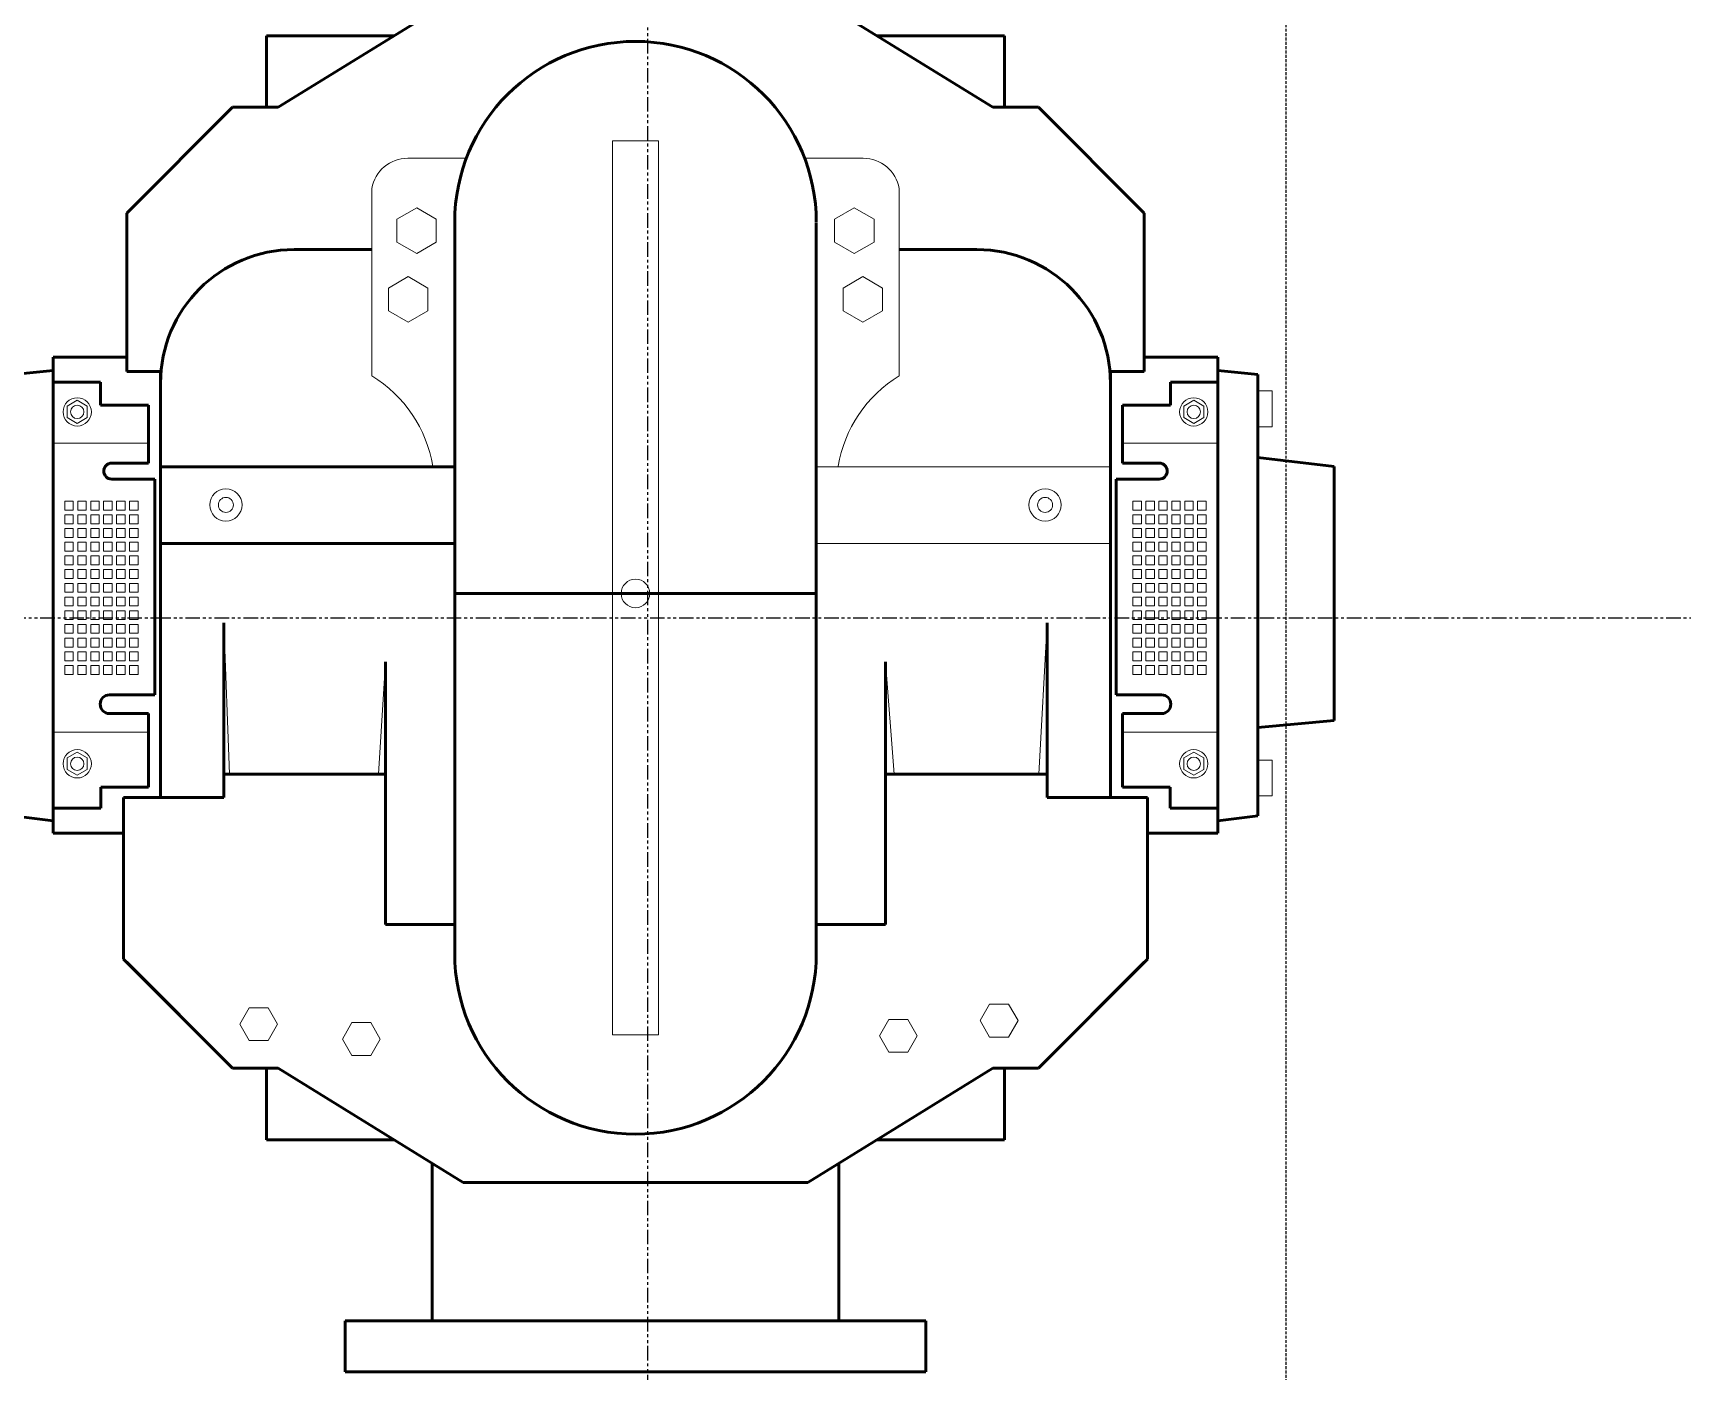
# Model space of a CAD drawing. Header units: inches. Extents: x 86328 to 235202, y 68629 to 184293.
# Drawn here: x 152222 to 153643, y 130742 to 131894 of the extents above; entities that cross this region are included whole.
import ezdxf

# ---------------------------------------------------------------- set-up
doc = ezdxf.new("R2010")
doc.units = ezdxf.units.IN
doc.header["$MEASUREMENT"] = 0
doc.linetypes.add('HIDDEN', pattern=[0.375, 0.25, -0.125])
doc.linetypes.add('PHANTOM2', pattern=[1.25, 0.625, -0.125, 0.125, -0.125, 0.125, -0.125])
doc.layers.add('DIM', color=251, linetype='Continuous', lineweight=0)

msp = doc.modelspace()

# ---------------------------------------------------------------- linework, layer by layer
at = {"color": 8, "linetype": 'PHANTOM2', "ltscale": 20}
for p, q in [((152751.3, 145814.1), (152751.3, 122881.3)), ((175241.1, 131390.5), (142490.5, 131390.5))]:
    msp.add_line(p, q, dxfattribs=at)
at = {"layer": 'DIM', "color": 8, "linetype": 'HIDDEN', "lineweight": 25, "ltscale": 10}
msp.add_line((153301.3, 130717.9), (153301.3, 132065.4), dxfattribs=at)
at = {"layer": 'DIM', "color": 8, "lineweight": 50}
for p, q in [((152433.5, 131830.3), (152592.6, 131928.5)), ((153048.7, 131830.3), (152889.6, 131928.5)), ((152423.4, 131830.3), (152423.4, 131891.8)), ((152423.4, 131891.8), (152533.1, 131891.8)), ((153058.8, 131891.8), (152949.1, 131891.8)), ((153058.8, 131830.3), (153058.8, 131891.8)), ((152303, 131739.1), (152394.1, 131830.3)), ((152394.1, 131830.3), (152423.4, 131830.3)), ((152394.1, 131830.3), (152433.5, 131830.3)), ((153088, 131830.3), (153048.7, 131830.3)), ((153088, 131830.3), (153058.8, 131830.3)), ((153179.2, 131739.1), (153088, 131830.3)), ((152303, 131739.1), (152303, 131603)), ((153179.2, 131739.1), (153179.2, 131603)), ((152585.4, 131411.8), (152585.4, 131731.3)), ((152896.8, 131730.7), (152896.8, 131411.8)), ((152447.1, 131707.8), (152514.1, 131707.8)), ((153035.1, 131707.8), (152968.1, 131707.8)), ((152239.6, 131592.2), (152239.6, 131615.3)), ((152239.6, 131615.3), (152303, 131615.3)), ((153242.6, 131615.3), (153179.2, 131615.3)), ((153242.6, 131592.2), (153242.6, 131615.3)), ((152205.1, 131600.3), (152239.6, 131603.8)), ((152280.3, 131593.6), (152239.6, 131593.6)), ((152239.6, 131593.6), (152239.6, 131592.2)), ((152239.6, 131592.2), (152239.6, 131226.9)), ((152280.3, 131574), (152280.3, 131593.6)), ((152303, 131603), (152332.1, 131603)), ((152332.1, 131603), (152332.1, 131236.1)), ((153179.2, 131603), (153150.1, 131603)), ((153150.1, 131603), (153150.1, 131236.1)), ((153201.9, 131574), (153201.9, 131593.6)), ((153201.9, 131593.6), (153242.6, 131593.6)), ((153277.1, 131600.3), (153242.6, 131603.8)), ((153242.6, 131593.6), (153242.6, 131592.2)), ((153242.6, 131592.2), (153242.6, 131226.9)), ((153277.1, 131528.7), (153277.1, 131600.3)), ((152321.7, 131574), (152280.3, 131574)), ((152321.7, 131524), (152321.7, 131574)), ((153160.4, 131524), (153160.4, 131574)), ((153160.4, 131574), (153201.9, 131574)), ((152290.1, 131524), (152321.7, 131524)), ((152585.4, 131520.9), (152332.1, 131520.9)), ((152332.1, 131520.9), (152332.1, 131454.8)), ((152585.4, 131454.8), (152585.4, 131520.9)), ((153192.1, 131524), (153160.4, 131524)), ((153342.7, 131521.2), (153277.1, 131528.7)), ((153277.1, 131528.7), (153277.1, 131294)), ((153342.7, 131302.4), (153342.7, 131521.2)), ((152327.3, 131510.2), (152290.1, 131510.2)), ((152327.3, 131324.6), (152327.3, 131510.2)), ((153154.9, 131324.6), (153154.9, 131510.2)), ((153154.9, 131510.2), (153192.1, 131510.2)), ((152332.1, 131454.8), (152585.4, 131454.8)), ((152896.8, 131411.8), (152585.4, 131411.8)), ((152896.8, 131411.8), (152585.4, 131411.8)), ((152585.4, 131411.8), (152585.4, 131102.1)), ((152896.8, 131102.6), (152896.8, 131411.8)), ((152386.5, 131236.1), (152386.5, 131386.4)), ((153095.6, 131236.1), (153095.6, 131386.4)), ((152525.9, 131352.9), (152525.9, 131127)), ((152956.3, 131352.9), (152956.3, 131127)), ((152288.2, 131324.6), (152327.3, 131324.6)), ((153194, 131324.6), (153154.9, 131324.6)), ((152321.7, 131308.5), (152288.2, 131308.5)), ((152321.7, 131245.2), (152321.7, 131308.5)), ((153160.4, 131245.2), (153160.4, 131308.5)), ((153160.4, 131308.5), (153194, 131308.5)), ((153277.1, 131296.5), (153342.7, 131302.4)), ((153277.1, 131220.5), (153277.1, 131296.5)), ((152386.5, 131256.2), (152525.9, 131256.2)), ((153095.6, 131256.2), (152956.3, 131256.2)), ((152280.6, 131226.9), (152280.6, 131245.2)), ((152280.6, 131245.2), (152321.7, 131245.2)), ((152332.1, 131236.1), (152300.1, 131236.1)), ((152300.1, 131236.1), (152300.1, 131097.1)), ((152332.1, 131236.1), (152386.5, 131236.1)), ((153150.1, 131236.1), (153095.6, 131236.1)), ((153150.1, 131236.1), (153182, 131236.1)), ((153201.5, 131245.2), (153160.4, 131245.2)), ((153182, 131236.1), (153182, 131097.1)), ((153201.5, 131226.9), (153201.5, 131245.2)), ((152239.6, 131226.9), (152280.6, 131226.9)), ((152239.6, 131226.9), (152239.6, 131205.4)), ((153242.6, 131226.9), (153201.5, 131226.9)), ((153242.6, 131226.9), (153242.6, 131205.4)), ((152239.6, 131216.1), (152205.1, 131220.5)), ((153242.6, 131216.1), (153277.1, 131220.5)), ((152239.6, 131205.4), (152300.1, 131205.4)), ((153242.6, 131205.4), (153182, 131205.4)), ((152525.9, 131127), (152585.4, 131127)), ((152956.3, 131127), (152896.8, 131127)), ((152300.1, 131097.1), (152394.1, 131003.1)), ((152303, 131094.3), (152394.1, 131003.1)), ((153182, 131097.1), (153088, 131003.1)), ((153179.2, 131094.3), (153088, 131003.1)), ((152394.1, 131003.1), (152423.4, 131003.1)), ((152394.1, 131003.1), (152423.4, 131003.1)), ((152394.1, 131003.1), (152433.5, 131003.1)), ((152423.4, 131003.1), (152423.4, 130941.6)), ((152423.4, 131003.1), (152423.4, 130941.6)), ((152433.5, 131003.1), (152592.6, 130904.9)), ((153048.7, 131003.1), (152889.6, 130904.9)), ((153088, 131003.1), (153048.7, 131003.1)), ((153088, 131003.1), (153058.8, 131003.1)), ((153058.8, 131003.1), (153058.8, 130941.6)), ((153088, 131003.1), (153058.8, 131003.1)), ((153058.8, 131003.1), (153058.8, 130941.6)), ((152423.4, 130941.6), (152533.1, 130941.6)), ((152423.4, 130941.6), (152533.1, 130941.6)), ((153058.8, 130941.6), (152949.1, 130941.6)), ((153058.8, 130941.6), (152949.1, 130941.6)), ((152566.1, 130921.2), (152566.1, 130785.6)), ((152916.1, 130921.2), (152916.1, 130785.6)), ((152592.6, 130904.9), (152889.6, 130904.9)), ((152592.6, 130904.9), (152889.6, 130904.9)), ((152491.1, 130785.6), (152991.1, 130785.6)), ((152491.1, 130741.7), (152491.1, 130785.6)), ((152991.1, 130785.6), (152991.1, 130741.7)), ((152991.1, 130741.7), (152491.1, 130741.7))]:
    msp.add_line(p, q, dxfattribs=at)
at = {"layer": 'DIM', "color": 8, "linetype": 'Continuous'}
for p, q in [((152721.2, 131801.5), (152761, 131801.5)), ((152721.2, 131411.8), (152721.2, 131801.5)), ((152761, 131801.5), (152761, 131411.8)), ((152595.4, 131786.4), (152545, 131786.4)), ((152886.7, 131786.4), (152937.2, 131786.4)), ((152514.1, 131760.4), (152514.1, 131599.1)), ((152968.1, 131760.4), (152968.1, 131599.1)), ((152552.7, 131743.7), (152535.7, 131733.9)), ((152535.7, 131733.9), (152535.7, 131714.3)), ((152569.6, 131733.9), (152552.7, 131743.7)), ((152569.6, 131714.3), (152569.6, 131733.9)), ((152912.5, 131733.9), (152929.5, 131743.7)), ((152912.5, 131714.3), (152912.5, 131733.9)), ((152929.5, 131743.7), (152946.5, 131733.9)), ((152946.5, 131733.9), (152946.5, 131714.3)), ((152535.7, 131714.3), (152552.7, 131704.5)), ((152552.7, 131704.5), (152569.6, 131714.3)), ((152929.5, 131704.5), (152912.5, 131714.3)), ((152946.5, 131714.3), (152929.5, 131704.5)), ((152545.3, 131684.5), (152528.3, 131674.7)), ((152562.3, 131674.7), (152545.3, 131684.5)), ((152919.9, 131674.7), (152936.9, 131684.5)), ((152936.9, 131684.5), (152953.8, 131674.7)), ((152528.3, 131674.7), (152528.3, 131655.1)), ((152562.3, 131655.1), (152562.3, 131674.7)), ((152919.9, 131655.1), (152919.9, 131674.7)), ((152953.8, 131674.7), (152953.8, 131655.1)), ((152528.3, 131655.1), (152545.3, 131645.3)), ((152545.3, 131645.3), (152562.3, 131655.1)), ((152936.9, 131645.3), (152919.9, 131655.1)), ((152953.8, 131655.1), (152936.9, 131645.3)), ((152332.1, 131520.9), (152332.1, 131592.8)), ((153150.1, 131520.9), (153150.1, 131592.8)), ((152260.4, 131578.1), (152251.8, 131573.1)), ((152269, 131573.1), (152260.4, 131578.1)), ((153213.2, 131573.1), (153221.8, 131578.1)), ((153221.8, 131578.1), (153230.4, 131573.1)), ((153277.1, 131586.1), (153289.3, 131586.1)), ((153277.1, 131555.3), (153277.1, 131586.1)), ((153289.3, 131586.1), (153289.3, 131555.3)), ((152251.8, 131573.1), (152251.8, 131563.2)), ((152251.8, 131563.2), (152260.4, 131558.2)), ((152260.4, 131558.2), (152269, 131563.2)), ((152269, 131563.2), (152269, 131573.1)), ((153213.2, 131563.2), (153213.2, 131573.1)), ((153221.8, 131558.2), (153213.2, 131563.2)), ((153230.4, 131563.2), (153221.8, 131558.2)), ((153230.4, 131573.1), (153230.4, 131563.2)), ((153289.3, 131555.3), (153277.1, 131555.3)), ((152321.7, 131541.1), (152239.6, 131541.1)), ((153160.4, 131541.1), (153242.6, 131541.1)), ((152896.8, 131520.9), (153150.1, 131520.9)), ((152896.8, 131454.8), (152896.8, 131520.9)), ((153150.1, 131520.9), (153150.1, 131454.8)), ((152257, 131491.2), (152249.7, 131491.2)), ((152249.7, 131491.2), (152249.7, 131483.6)), ((152249.7, 131483.6), (152257, 131483.6)), ((152257, 131479.4), (152249.7, 131479.4)), ((152249.7, 131479.4), (152249.7, 131471.8)), ((152257, 131483.6), (152257, 131491.2)), ((152257, 131471.8), (152257, 131479.4)), ((152268.2, 131491.2), (152260.8, 131491.2)), ((152260.8, 131491.2), (152260.8, 131483.6)), ((152260.8, 131483.6), (152268.2, 131483.6)), ((152268.2, 131479.4), (152260.8, 131479.4)), ((152260.8, 131479.4), (152260.8, 131471.8)), ((152268.2, 131483.6), (152268.2, 131491.2)), ((152268.2, 131471.8), (152268.2, 131479.4)), ((152279.3, 131491.2), (152272, 131491.2)), ((152272, 131491.2), (152272, 131483.6)), ((152272, 131483.6), (152279.3, 131483.6)), ((152279.3, 131479.4), (152272, 131479.4)), ((152272, 131479.4), (152272, 131471.8)), ((152279.3, 131483.6), (152279.3, 131491.2)), ((152279.3, 131471.8), (152279.3, 131479.4)), ((152290.5, 131491.2), (152283.1, 131491.2)), ((152283.1, 131491.2), (152283.1, 131483.6)), ((152283.1, 131483.6), (152290.5, 131483.6)), ((152290.5, 131479.4), (152283.1, 131479.4)), ((152283.1, 131479.4), (152283.1, 131471.8)), ((152290.5, 131483.6), (152290.5, 131491.2)), ((152290.5, 131471.8), (152290.5, 131479.4)), ((152301.6, 131491.2), (152294.3, 131491.2)), ((152294.3, 131491.2), (152294.3, 131483.6)), ((152294.3, 131483.6), (152301.6, 131483.6)), ((152301.6, 131479.4), (152294.3, 131479.4)), ((152294.3, 131479.4), (152294.3, 131471.8)), ((152301.6, 131483.6), (152301.6, 131491.2)), ((152301.6, 131471.8), (152301.6, 131479.4)), ((152312.8, 131491.2), (152305.4, 131491.2)), ((152305.4, 131491.2), (152305.4, 131483.6)), ((152305.4, 131483.6), (152312.8, 131483.6)), ((152312.8, 131479.4), (152305.4, 131479.4)), ((152305.4, 131479.4), (152305.4, 131471.8)), ((152312.8, 131483.6), (152312.8, 131491.2)), ((152312.8, 131471.8), (152312.8, 131479.4)), ((153169.4, 131483.6), (153169.4, 131491.2)), ((153169.4, 131491.2), (153176.7, 131491.2)), ((153176.7, 131483.6), (153169.4, 131483.6)), ((153169.4, 131471.8), (153169.4, 131479.4)), ((153169.4, 131479.4), (153176.7, 131479.4)), ((153176.7, 131491.2), (153176.7, 131483.6)), ((153176.7, 131479.4), (153176.7, 131471.8)), ((153180.5, 131483.6), (153180.5, 131491.2)), ((153180.5, 131491.2), (153187.9, 131491.2)), ((153187.9, 131483.6), (153180.5, 131483.6)), ((153180.5, 131471.8), (153180.5, 131479.4)), ((153180.5, 131479.4), (153187.9, 131479.4)), ((153187.9, 131491.2), (153187.9, 131483.6)), ((153187.9, 131479.4), (153187.9, 131471.8)), ((153191.7, 131483.6), (153191.7, 131491.2)), ((153191.7, 131491.2), (153199, 131491.2)), ((153199, 131483.6), (153191.7, 131483.6)), ((153191.7, 131471.8), (153191.7, 131479.4)), ((153191.7, 131479.4), (153199, 131479.4)), ((153199, 131491.2), (153199, 131483.6)), ((153199, 131479.4), (153199, 131471.8)), ((153202.8, 131483.6), (153202.8, 131491.2)), ((153202.8, 131491.2), (153210.2, 131491.2)), ((153210.2, 131483.6), (153202.8, 131483.6)), ((153202.8, 131471.8), (153202.8, 131479.4)), ((153202.8, 131479.4), (153210.2, 131479.4)), ((153210.2, 131491.2), (153210.2, 131483.6)), ((153210.2, 131479.4), (153210.2, 131471.8)), ((153214, 131483.6), (153214, 131491.2)), ((153214, 131491.2), (153221.3, 131491.2)), ((153221.3, 131483.6), (153214, 131483.6)), ((153214, 131471.8), (153214, 131479.4)), ((153214, 131479.4), (153221.3, 131479.4)), ((153221.3, 131491.2), (153221.3, 131483.6)), ((153221.3, 131479.4), (153221.3, 131471.8)), ((153225.1, 131483.6), (153225.1, 131491.2)), ((153225.1, 131491.2), (153232.5, 131491.2)), ((153232.5, 131483.6), (153225.1, 131483.6)), ((153225.1, 131471.8), (153225.1, 131479.4)), ((153225.1, 131479.4), (153232.5, 131479.4)), ((153232.5, 131491.2), (153232.5, 131483.6)), ((153232.5, 131479.4), (153232.5, 131471.8)), ((152249.7, 131471.8), (152257, 131471.8)), ((152257, 131467.6), (152249.7, 131467.6)), ((152249.7, 131467.6), (152249.7, 131460)), ((152257, 131460), (152257, 131467.6)), ((152260.8, 131471.8), (152268.2, 131471.8)), ((152268.2, 131467.6), (152260.8, 131467.6)), ((152260.8, 131467.6), (152260.8, 131460)), ((152268.2, 131460), (152268.2, 131467.6)), ((152272, 131471.8), (152279.3, 131471.8)), ((152279.3, 131467.6), (152272, 131467.6)), ((152272, 131467.6), (152272, 131460)), ((152279.3, 131460), (152279.3, 131467.6)), ((152283.1, 131471.8), (152290.5, 131471.8)), ((152290.5, 131467.6), (152283.1, 131467.6)), ((152283.1, 131467.6), (152283.1, 131460)), ((152290.5, 131460), (152290.5, 131467.6)), ((152294.3, 131471.8), (152301.6, 131471.8)), ((152301.6, 131467.6), (152294.3, 131467.6)), ((152294.3, 131467.6), (152294.3, 131460)), ((152301.6, 131460), (152301.6, 131467.6)), ((152305.4, 131471.8), (152312.8, 131471.8)), ((152312.8, 131467.6), (152305.4, 131467.6)), ((152305.4, 131467.6), (152305.4, 131460)), ((152312.8, 131460), (152312.8, 131467.6)), ((153176.7, 131471.8), (153169.4, 131471.8)), ((153169.4, 131460), (153169.4, 131467.6)), ((153169.4, 131467.6), (153176.7, 131467.6)), ((153176.7, 131467.6), (153176.7, 131460)), ((153187.9, 131471.8), (153180.5, 131471.8)), ((153180.5, 131460), (153180.5, 131467.6)), ((153180.5, 131467.6), (153187.9, 131467.6)), ((153187.9, 131467.6), (153187.9, 131460)), ((153199, 131471.8), (153191.7, 131471.8)), ((153191.7, 131460), (153191.7, 131467.6)), ((153191.7, 131467.6), (153199, 131467.6)), ((153199, 131467.6), (153199, 131460)), ((153210.2, 131471.8), (153202.8, 131471.8)), ((153202.8, 131460), (153202.8, 131467.6)), ((153202.8, 131467.6), (153210.2, 131467.6)), ((153210.2, 131467.6), (153210.2, 131460)), ((153221.3, 131471.8), (153214, 131471.8)), ((153214, 131460), (153214, 131467.6)), ((153214, 131467.6), (153221.3, 131467.6)), ((153221.3, 131467.6), (153221.3, 131460)), ((153232.5, 131471.8), (153225.1, 131471.8)), ((153225.1, 131460), (153225.1, 131467.6)), ((153225.1, 131467.6), (153232.5, 131467.6)), ((153232.5, 131467.6), (153232.5, 131460)), ((152249.7, 131460), (152257, 131460)), ((152257, 131455.9), (152249.7, 131455.9)), ((152249.7, 131455.9), (152249.7, 131448.2)), ((152257, 131448.2), (152257, 131455.9)), ((152260.8, 131460), (152268.2, 131460)), ((152268.2, 131455.9), (152260.8, 131455.9)), ((152260.8, 131455.9), (152260.8, 131448.2)), ((152268.2, 131448.2), (152268.2, 131455.9)), ((152272, 131460), (152279.3, 131460)), ((152279.3, 131455.9), (152272, 131455.9)), ((152272, 131455.9), (152272, 131448.2)), ((152279.3, 131448.2), (152279.3, 131455.9)), ((152283.1, 131460), (152290.5, 131460)), ((152290.5, 131455.9), (152283.1, 131455.9)), ((152283.1, 131455.9), (152283.1, 131448.2)), ((152290.5, 131448.2), (152290.5, 131455.9)), ((152294.3, 131460), (152301.6, 131460)), ((152301.6, 131455.9), (152294.3, 131455.9)), ((152294.3, 131455.9), (152294.3, 131448.2)), ((152301.6, 131448.2), (152301.6, 131455.9)), ((152305.4, 131460), (152312.8, 131460)), ((152312.8, 131455.9), (152305.4, 131455.9)), ((152305.4, 131455.9), (152305.4, 131448.2)), ((152312.8, 131448.2), (152312.8, 131455.9)), ((153150.1, 131454.8), (152896.8, 131454.8)), ((153176.7, 131460), (153169.4, 131460)), ((153169.4, 131448.2), (153169.4, 131455.9)), ((153169.4, 131455.9), (153176.7, 131455.9)), ((153176.7, 131455.9), (153176.7, 131448.2)), ((153187.9, 131460), (153180.5, 131460)), ((153180.5, 131448.2), (153180.5, 131455.9)), ((153180.5, 131455.9), (153187.9, 131455.9)), ((153187.9, 131455.9), (153187.9, 131448.2)), ((153199, 131460), (153191.7, 131460)), ((153191.7, 131448.2), (153191.7, 131455.9)), ((153191.7, 131455.9), (153199, 131455.9)), ((153199, 131455.9), (153199, 131448.2)), ((153210.2, 131460), (153202.8, 131460)), ((153202.8, 131448.2), (153202.8, 131455.9)), ((153202.8, 131455.9), (153210.2, 131455.9)), ((153210.2, 131455.9), (153210.2, 131448.2)), ((153221.3, 131460), (153214, 131460)), ((153214, 131448.2), (153214, 131455.9)), ((153214, 131455.9), (153221.3, 131455.9)), ((153221.3, 131455.9), (153221.3, 131448.2)), ((153232.5, 131460), (153225.1, 131460)), ((153225.1, 131448.2), (153225.1, 131455.9)), ((153225.1, 131455.9), (153232.5, 131455.9)), ((153232.5, 131455.9), (153232.5, 131448.2)), ((152249.7, 131448.2), (152257, 131448.2)), ((152257, 131444.1), (152249.7, 131444.1)), ((152249.7, 131444.1), (152249.7, 131436.5)), ((152249.7, 131436.5), (152257, 131436.5)), ((152257, 131436.5), (152257, 131444.1)), ((152260.8, 131448.2), (152268.2, 131448.2)), ((152268.2, 131444.1), (152260.8, 131444.1)), ((152260.8, 131444.1), (152260.8, 131436.5)), ((152260.8, 131436.5), (152268.2, 131436.5)), ((152268.2, 131436.5), (152268.2, 131444.1)), ((152272, 131448.2), (152279.3, 131448.2)), ((152279.3, 131444.1), (152272, 131444.1)), ((152272, 131444.1), (152272, 131436.5)), ((152272, 131436.5), (152279.3, 131436.5)), ((152279.3, 131436.5), (152279.3, 131444.1)), ((152283.1, 131448.2), (152290.5, 131448.2)), ((152290.5, 131444.1), (152283.1, 131444.1)), ((152283.1, 131444.1), (152283.1, 131436.5)), ((152283.1, 131436.5), (152290.5, 131436.5)), ((152290.5, 131436.5), (152290.5, 131444.1)), ((152294.3, 131448.2), (152301.6, 131448.2)), ((152301.6, 131444.1), (152294.3, 131444.1)), ((152294.3, 131444.1), (152294.3, 131436.5)), ((152294.3, 131436.5), (152301.6, 131436.5)), ((152301.6, 131436.5), (152301.6, 131444.1)), ((152305.4, 131448.2), (152312.8, 131448.2)), ((152312.8, 131444.1), (152305.4, 131444.1)), ((152305.4, 131444.1), (152305.4, 131436.5)), ((152305.4, 131436.5), (152312.8, 131436.5)), ((152312.8, 131436.5), (152312.8, 131444.1)), ((153176.7, 131448.2), (153169.4, 131448.2)), ((153169.4, 131436.5), (153169.4, 131444.1)), ((153169.4, 131444.1), (153176.7, 131444.1)), ((153176.7, 131436.5), (153169.4, 131436.5)), ((153176.7, 131444.1), (153176.7, 131436.5)), ((153187.9, 131448.2), (153180.5, 131448.2)), ((153180.5, 131436.5), (153180.5, 131444.1)), ((153180.5, 131444.1), (153187.9, 131444.1)), ((153187.9, 131436.5), (153180.5, 131436.5)), ((153187.9, 131444.1), (153187.9, 131436.5)), ((153199, 131448.2), (153191.7, 131448.2)), ((153191.7, 131436.5), (153191.7, 131444.1)), ((153191.7, 131444.1), (153199, 131444.1)), ((153199, 131436.5), (153191.7, 131436.5)), ((153199, 131444.1), (153199, 131436.5)), ((153210.2, 131448.2), (153202.8, 131448.2)), ((153202.8, 131436.5), (153202.8, 131444.1)), ((153202.8, 131444.1), (153210.2, 131444.1)), ((153210.2, 131436.5), (153202.8, 131436.5)), ((153210.2, 131444.1), (153210.2, 131436.5)), ((153221.3, 131448.2), (153214, 131448.2)), ((153214, 131436.5), (153214, 131444.1)), ((153214, 131444.1), (153221.3, 131444.1)), ((153221.3, 131436.5), (153214, 131436.5)), ((153221.3, 131444.1), (153221.3, 131436.5)), ((153232.5, 131448.2), (153225.1, 131448.2)), ((153225.1, 131436.5), (153225.1, 131444.1)), ((153225.1, 131444.1), (153232.5, 131444.1)), ((153232.5, 131436.5), (153225.1, 131436.5)), ((153232.5, 131444.1), (153232.5, 131436.5)), ((152257, 131432.3), (152249.7, 131432.3)), ((152249.7, 131432.3), (152249.7, 131424.7)), ((152249.7, 131424.7), (152257, 131424.7)), ((152257, 131424.7), (152257, 131432.3)), ((152268.2, 131432.3), (152260.8, 131432.3)), ((152260.8, 131432.3), (152260.8, 131424.7)), ((152260.8, 131424.7), (152268.2, 131424.7)), ((152268.2, 131424.7), (152268.2, 131432.3)), ((152279.3, 131432.3), (152272, 131432.3)), ((152272, 131432.3), (152272, 131424.7)), ((152272, 131424.7), (152279.3, 131424.7)), ((152279.3, 131424.7), (152279.3, 131432.3)), ((152290.5, 131432.3), (152283.1, 131432.3)), ((152283.1, 131432.3), (152283.1, 131424.7)), ((152283.1, 131424.7), (152290.5, 131424.7)), ((152290.5, 131424.7), (152290.5, 131432.3)), ((152301.6, 131432.3), (152294.3, 131432.3)), ((152294.3, 131432.3), (152294.3, 131424.7)), ((152294.3, 131424.7), (152301.6, 131424.7)), ((152301.6, 131424.7), (152301.6, 131432.3)), ((152312.8, 131432.3), (152305.4, 131432.3)), ((152305.4, 131432.3), (152305.4, 131424.7)), ((152305.4, 131424.7), (152312.8, 131424.7)), ((152312.8, 131424.7), (152312.8, 131432.3)), ((153169.4, 131424.7), (153169.4, 131432.3)), ((153169.4, 131432.3), (153176.7, 131432.3)), ((153176.7, 131424.7), (153169.4, 131424.7)), ((153176.7, 131432.3), (153176.7, 131424.7)), ((153180.5, 131424.7), (153180.5, 131432.3)), ((153180.5, 131432.3), (153187.9, 131432.3)), ((153187.9, 131424.7), (153180.5, 131424.7)), ((153187.9, 131432.3), (153187.9, 131424.7)), ((153191.7, 131424.7), (153191.7, 131432.3)), ((153191.7, 131432.3), (153199, 131432.3)), ((153199, 131424.7), (153191.7, 131424.7)), ((153199, 131432.3), (153199, 131424.7)), ((153202.8, 131424.7), (153202.8, 131432.3)), ((153202.8, 131432.3), (153210.2, 131432.3)), ((153210.2, 131424.7), (153202.8, 131424.7)), ((153210.2, 131432.3), (153210.2, 131424.7)), ((153214, 131424.7), (153214, 131432.3)), ((153214, 131432.3), (153221.3, 131432.3)), ((153221.3, 131424.7), (153214, 131424.7)), ((153221.3, 131432.3), (153221.3, 131424.7)), ((153225.1, 131424.7), (153225.1, 131432.3)), ((153225.1, 131432.3), (153232.5, 131432.3)), ((153232.5, 131424.7), (153225.1, 131424.7)), ((153232.5, 131432.3), (153232.5, 131424.7)), ((152249.7, 131420.5), (152257, 131420.5)), ((152249.7, 131412.9), (152249.7, 131420.5)), ((152257, 131412.9), (152249.7, 131412.9)), ((152249.7, 131408.7), (152257, 131408.7)), ((152249.7, 131401.1), (152249.7, 131408.7)), ((152257, 131420.5), (152257, 131412.9)), ((152257, 131408.7), (152257, 131401.1)), ((152260.8, 131420.5), (152268.2, 131420.5)), ((152260.8, 131412.9), (152260.8, 131420.5)), ((152268.2, 131412.9), (152260.8, 131412.9)), ((152260.8, 131408.7), (152268.2, 131408.7)), ((152260.8, 131401.1), (152260.8, 131408.7)), ((152268.2, 131420.5), (152268.2, 131412.9)), ((152268.2, 131408.7), (152268.2, 131401.1)), ((152272, 131420.5), (152279.3, 131420.5)), ((152272, 131412.9), (152272, 131420.5)), ((152279.3, 131412.9), (152272, 131412.9)), ((152272, 131408.7), (152279.3, 131408.7)), ((152272, 131401.1), (152272, 131408.7)), ((152279.3, 131420.5), (152279.3, 131412.9)), ((152279.3, 131408.7), (152279.3, 131401.1)), ((152283.1, 131420.5), (152290.5, 131420.5)), ((152283.1, 131412.9), (152283.1, 131420.5)), ((152290.5, 131412.9), (152283.1, 131412.9)), ((152283.1, 131408.7), (152290.5, 131408.7)), ((152283.1, 131401.1), (152283.1, 131408.7)), ((152290.5, 131420.5), (152290.5, 131412.9)), ((152290.5, 131408.7), (152290.5, 131401.1)), ((152294.3, 131420.5), (152301.6, 131420.5)), ((152294.3, 131412.9), (152294.3, 131420.5)), ((152301.6, 131412.9), (152294.3, 131412.9)), ((152294.3, 131408.7), (152301.6, 131408.7)), ((152294.3, 131401.1), (152294.3, 131408.7)), ((152301.6, 131420.5), (152301.6, 131412.9)), ((152301.6, 131408.7), (152301.6, 131401.1)), ((152305.4, 131420.5), (152312.8, 131420.5)), ((152305.4, 131412.9), (152305.4, 131420.5)), ((152312.8, 131412.9), (152305.4, 131412.9)), ((152305.4, 131408.7), (152312.8, 131408.7)), ((152305.4, 131401.1), (152305.4, 131408.7)), ((152312.8, 131420.5), (152312.8, 131412.9)), ((152312.8, 131408.7), (152312.8, 131401.1)), ((152761, 131411.8), (152721.2, 131411.8)), ((152761, 131411.8), (152721.2, 131411.8)), ((152721.2, 131411.8), (152721.2, 131031.9)), ((152761, 131031.9), (152761, 131411.8)), ((153176.7, 131420.5), (153169.4, 131420.5)), ((153169.4, 131420.5), (153169.4, 131412.9)), ((153169.4, 131412.9), (153176.7, 131412.9)), ((153176.7, 131408.7), (153169.4, 131408.7)), ((153169.4, 131408.7), (153169.4, 131401.1)), ((153176.7, 131412.9), (153176.7, 131420.5)), ((153176.7, 131401.1), (153176.7, 131408.7)), ((153187.9, 131420.5), (153180.5, 131420.5)), ((153180.5, 131420.5), (153180.5, 131412.9)), ((153180.5, 131412.9), (153187.9, 131412.9)), ((153187.9, 131408.7), (153180.5, 131408.7)), ((153180.5, 131408.7), (153180.5, 131401.1)), ((153187.9, 131412.9), (153187.9, 131420.5)), ((153187.9, 131401.1), (153187.9, 131408.7)), ((153199, 131420.5), (153191.7, 131420.5)), ((153191.7, 131420.5), (153191.7, 131412.9)), ((153191.7, 131412.9), (153199, 131412.9)), ((153199, 131408.7), (153191.7, 131408.7)), ((153191.7, 131408.7), (153191.7, 131401.1)), ((153199, 131412.9), (153199, 131420.5)), ((153199, 131401.1), (153199, 131408.7)), ((153210.2, 131420.5), (153202.8, 131420.5)), ((153202.8, 131420.5), (153202.8, 131412.9)), ((153202.8, 131412.9), (153210.2, 131412.9)), ((153210.2, 131408.7), (153202.8, 131408.7)), ((153202.8, 131408.7), (153202.8, 131401.1)), ((153210.2, 131412.9), (153210.2, 131420.5)), ((153210.2, 131401.1), (153210.2, 131408.7)), ((153221.3, 131420.5), (153214, 131420.5)), ((153214, 131420.5), (153214, 131412.9)), ((153214, 131412.9), (153221.3, 131412.9)), ((153221.3, 131408.7), (153214, 131408.7)), ((153214, 131408.7), (153214, 131401.1)), ((153221.3, 131412.9), (153221.3, 131420.5)), ((153221.3, 131401.1), (153221.3, 131408.7)), ((153232.5, 131420.5), (153225.1, 131420.5)), ((153225.1, 131420.5), (153225.1, 131412.9)), ((153225.1, 131412.9), (153232.5, 131412.9)), ((153232.5, 131408.7), (153225.1, 131408.7)), ((153225.1, 131408.7), (153225.1, 131401.1)), ((153232.5, 131412.9), (153232.5, 131420.5)), ((153232.5, 131401.1), (153232.5, 131408.7)), ((152257, 131401.1), (152249.7, 131401.1)), ((152249.7, 131396.9), (152257, 131396.9)), ((152249.7, 131389.3), (152249.7, 131396.9)), ((152257, 131396.9), (152257, 131389.3)), ((152268.2, 131401.1), (152260.8, 131401.1)), ((152260.8, 131396.9), (152268.2, 131396.9)), ((152260.8, 131389.3), (152260.8, 131396.9)), ((152268.2, 131396.9), (152268.2, 131389.3)), ((152279.3, 131401.1), (152272, 131401.1)), ((152272, 131396.9), (152279.3, 131396.9)), ((152272, 131389.3), (152272, 131396.9)), ((152279.3, 131396.9), (152279.3, 131389.3)), ((152290.5, 131401.1), (152283.1, 131401.1)), ((152283.1, 131396.9), (152290.5, 131396.9)), ((152283.1, 131389.3), (152283.1, 131396.9)), ((152290.5, 131396.9), (152290.5, 131389.3)), ((152301.6, 131401.1), (152294.3, 131401.1)), ((152294.3, 131396.9), (152301.6, 131396.9)), ((152294.3, 131389.3), (152294.3, 131396.9)), ((152301.6, 131396.9), (152301.6, 131389.3)), ((152312.8, 131401.1), (152305.4, 131401.1)), ((152305.4, 131396.9), (152312.8, 131396.9)), ((152305.4, 131389.3), (152305.4, 131396.9)), ((152312.8, 131396.9), (152312.8, 131389.3)), ((153169.4, 131401.1), (153176.7, 131401.1)), ((153176.7, 131396.9), (153169.4, 131396.9)), ((153169.4, 131396.9), (153169.4, 131389.3)), ((153176.7, 131389.3), (153176.7, 131396.9)), ((153180.5, 131401.1), (153187.9, 131401.1)), ((153187.9, 131396.9), (153180.5, 131396.9)), ((153180.5, 131396.9), (153180.5, 131389.3)), ((153187.9, 131389.3), (153187.9, 131396.9)), ((153191.7, 131401.1), (153199, 131401.1)), ((153199, 131396.9), (153191.7, 131396.9)), ((153191.7, 131396.9), (153191.7, 131389.3)), ((153199, 131389.3), (153199, 131396.9)), ((153202.8, 131401.1), (153210.2, 131401.1)), ((153210.2, 131396.9), (153202.8, 131396.9)), ((153202.8, 131396.9), (153202.8, 131389.3)), ((153210.2, 131389.3), (153210.2, 131396.9)), ((153214, 131401.1), (153221.3, 131401.1)), ((153221.3, 131396.9), (153214, 131396.9)), ((153214, 131396.9), (153214, 131389.3)), ((153221.3, 131389.3), (153221.3, 131396.9)), ((153225.1, 131401.1), (153232.5, 131401.1)), ((153232.5, 131396.9), (153225.1, 131396.9)), ((153225.1, 131396.9), (153225.1, 131389.3)), ((153232.5, 131389.3), (153232.5, 131396.9)), ((152257, 131389.3), (152249.7, 131389.3)), ((152249.7, 131385.1), (152257, 131385.1)), ((152249.7, 131377.5), (152249.7, 131385.1)), ((152257, 131385.1), (152257, 131377.5)), ((152268.2, 131389.3), (152260.8, 131389.3)), ((152260.8, 131385.1), (152268.2, 131385.1)), ((152260.8, 131377.5), (152260.8, 131385.1)), ((152268.2, 131385.1), (152268.2, 131377.5)), ((152279.3, 131389.3), (152272, 131389.3)), ((152272, 131385.1), (152279.3, 131385.1)), ((152272, 131377.5), (152272, 131385.1)), ((152279.3, 131385.1), (152279.3, 131377.5)), ((152290.5, 131389.3), (152283.1, 131389.3)), ((152283.1, 131385.1), (152290.5, 131385.1)), ((152283.1, 131377.5), (152283.1, 131385.1)), ((152290.5, 131385.1), (152290.5, 131377.5)), ((152301.6, 131389.3), (152294.3, 131389.3)), ((152294.3, 131385.1), (152301.6, 131385.1)), ((152294.3, 131377.5), (152294.3, 131385.1)), ((152301.6, 131385.1), (152301.6, 131377.5)), ((152312.8, 131389.3), (152305.4, 131389.3)), ((152305.4, 131385.1), (152312.8, 131385.1)), ((152305.4, 131377.5), (152305.4, 131385.1)), ((152312.8, 131385.1), (152312.8, 131377.5)), ((152386.5, 131386.4), (152391.6, 131256.2)), ((153095.6, 131386.4), (153088.3, 131256.2)), ((153169.4, 131389.3), (153176.7, 131389.3)), ((153176.7, 131385.1), (153169.4, 131385.1)), ((153169.4, 131385.1), (153169.4, 131377.5)), ((153176.7, 131377.5), (153176.7, 131385.1)), ((153180.5, 131389.3), (153187.9, 131389.3)), ((153187.9, 131385.1), (153180.5, 131385.1)), ((153180.5, 131385.1), (153180.5, 131377.5)), ((153187.9, 131377.5), (153187.9, 131385.1)), ((153191.7, 131389.3), (153199, 131389.3)), ((153199, 131385.1), (153191.7, 131385.1)), ((153191.7, 131385.1), (153191.7, 131377.5)), ((153199, 131377.5), (153199, 131385.1)), ((153202.8, 131389.3), (153210.2, 131389.3)), ((153210.2, 131385.1), (153202.8, 131385.1)), ((153202.8, 131385.1), (153202.8, 131377.5)), ((153210.2, 131377.5), (153210.2, 131385.1)), ((153214, 131389.3), (153221.3, 131389.3)), ((153221.3, 131385.1), (153214, 131385.1)), ((153214, 131385.1), (153214, 131377.5)), ((153221.3, 131377.5), (153221.3, 131385.1)), ((153225.1, 131389.3), (153232.5, 131389.3)), ((153232.5, 131385.1), (153225.1, 131385.1)), ((153225.1, 131385.1), (153225.1, 131377.5)), ((153232.5, 131377.5), (153232.5, 131385.1)), ((152257, 131377.5), (152249.7, 131377.5)), ((152249.7, 131373.3), (152257, 131373.3)), ((152249.7, 131365.7), (152249.7, 131373.3)), ((152257, 131365.7), (152249.7, 131365.7)), ((152257, 131373.3), (152257, 131365.7)), ((152268.2, 131377.5), (152260.8, 131377.5)), ((152260.8, 131373.3), (152268.2, 131373.3)), ((152260.8, 131365.7), (152260.8, 131373.3)), ((152268.2, 131365.7), (152260.8, 131365.7)), ((152268.2, 131373.3), (152268.2, 131365.7)), ((152279.3, 131377.5), (152272, 131377.5)), ((152272, 131373.3), (152279.3, 131373.3)), ((152272, 131365.7), (152272, 131373.3)), ((152279.3, 131365.7), (152272, 131365.7)), ((152279.3, 131373.3), (152279.3, 131365.7)), ((152290.5, 131377.5), (152283.1, 131377.5)), ((152283.1, 131373.3), (152290.5, 131373.3)), ((152283.1, 131365.7), (152283.1, 131373.3)), ((152290.5, 131365.7), (152283.1, 131365.7)), ((152290.5, 131373.3), (152290.5, 131365.7)), ((152301.6, 131377.5), (152294.3, 131377.5)), ((152294.3, 131373.3), (152301.6, 131373.3)), ((152294.3, 131365.7), (152294.3, 131373.3)), ((152301.6, 131365.7), (152294.3, 131365.7)), ((152301.6, 131373.3), (152301.6, 131365.7)), ((152312.8, 131377.5), (152305.4, 131377.5)), ((152305.4, 131373.3), (152312.8, 131373.3)), ((152305.4, 131365.7), (152305.4, 131373.3)), ((152312.8, 131365.7), (152305.4, 131365.7)), ((152312.8, 131373.3), (152312.8, 131365.7)), ((153169.4, 131377.5), (153176.7, 131377.5)), ((153176.7, 131373.3), (153169.4, 131373.3)), ((153169.4, 131373.3), (153169.4, 131365.7)), ((153169.4, 131365.7), (153176.7, 131365.7)), ((153176.7, 131365.7), (153176.7, 131373.3)), ((153180.5, 131377.5), (153187.9, 131377.5)), ((153187.9, 131373.3), (153180.5, 131373.3)), ((153180.5, 131373.3), (153180.5, 131365.7)), ((153180.5, 131365.7), (153187.9, 131365.7)), ((153187.9, 131365.7), (153187.9, 131373.3)), ((153191.7, 131377.5), (153199, 131377.5)), ((153199, 131373.3), (153191.7, 131373.3)), ((153191.7, 131373.3), (153191.7, 131365.7)), ((153191.7, 131365.7), (153199, 131365.7)), ((153199, 131365.7), (153199, 131373.3)), ((153202.8, 131377.5), (153210.2, 131377.5)), ((153210.2, 131373.3), (153202.8, 131373.3)), ((153202.8, 131373.3), (153202.8, 131365.7)), ((153202.8, 131365.7), (153210.2, 131365.7)), ((153210.2, 131365.7), (153210.2, 131373.3)), ((153214, 131377.5), (153221.3, 131377.5)), ((153221.3, 131373.3), (153214, 131373.3)), ((153214, 131373.3), (153214, 131365.7)), ((153214, 131365.7), (153221.3, 131365.7)), ((153221.3, 131365.7), (153221.3, 131373.3)), ((153225.1, 131377.5), (153232.5, 131377.5)), ((153232.5, 131373.3), (153225.1, 131373.3)), ((153225.1, 131373.3), (153225.1, 131365.7)), ((153225.1, 131365.7), (153232.5, 131365.7)), ((153232.5, 131365.7), (153232.5, 131373.3)), ((152249.7, 131361.5), (152257, 131361.5)), ((152249.7, 131353.9), (152249.7, 131361.5)), ((152257, 131353.9), (152249.7, 131353.9)), ((152249.7, 131349.7), (152257, 131349.7)), ((152249.7, 131342.1), (152249.7, 131349.7)), ((152257, 131361.5), (152257, 131353.9)), ((152257, 131349.7), (152257, 131342.1)), ((152260.8, 131361.5), (152268.2, 131361.5)), ((152260.8, 131353.9), (152260.8, 131361.5)), ((152268.2, 131353.9), (152260.8, 131353.9)), ((152260.8, 131349.7), (152268.2, 131349.7)), ((152260.8, 131342.1), (152260.8, 131349.7)), ((152268.2, 131361.5), (152268.2, 131353.9)), ((152268.2, 131349.7), (152268.2, 131342.1)), ((152272, 131361.5), (152279.3, 131361.5)), ((152272, 131353.9), (152272, 131361.5)), ((152279.3, 131353.9), (152272, 131353.9)), ((152272, 131349.7), (152279.3, 131349.7)), ((152272, 131342.1), (152272, 131349.7)), ((152279.3, 131361.5), (152279.3, 131353.9)), ((152279.3, 131349.7), (152279.3, 131342.1)), ((152283.1, 131361.5), (152290.5, 131361.5)), ((152283.1, 131353.9), (152283.1, 131361.5)), ((152290.5, 131353.9), (152283.1, 131353.9)), ((152283.1, 131349.7), (152290.5, 131349.7)), ((152283.1, 131342.1), (152283.1, 131349.7)), ((152290.5, 131361.5), (152290.5, 131353.9)), ((152290.5, 131349.7), (152290.5, 131342.1)), ((152294.3, 131361.5), (152301.6, 131361.5)), ((152294.3, 131353.9), (152294.3, 131361.5)), ((152301.6, 131353.9), (152294.3, 131353.9)), ((152294.3, 131349.7), (152301.6, 131349.7)), ((152294.3, 131342.1), (152294.3, 131349.7)), ((152301.6, 131361.5), (152301.6, 131353.9)), ((152301.6, 131349.7), (152301.6, 131342.1)), ((152305.4, 131361.5), (152312.8, 131361.5)), ((152305.4, 131353.9), (152305.4, 131361.5)), ((152312.8, 131353.9), (152305.4, 131353.9)), ((152305.4, 131349.7), (152312.8, 131349.7)), ((152305.4, 131342.1), (152305.4, 131349.7)), ((152312.8, 131361.5), (152312.8, 131353.9)), ((152312.8, 131349.7), (152312.8, 131342.1)), ((152525.9, 131352.9), (152519.7, 131256.2)), ((152956.3, 131352.9), (152963.8, 131256.2)), ((153176.7, 131361.5), (153169.4, 131361.5)), ((153169.4, 131361.5), (153169.4, 131353.9)), ((153169.4, 131353.9), (153176.7, 131353.9)), ((153176.7, 131349.7), (153169.4, 131349.7)), ((153169.4, 131349.7), (153169.4, 131342.1)), ((153176.7, 131353.9), (153176.7, 131361.5)), ((153176.7, 131342.1), (153176.7, 131349.7)), ((153187.9, 131361.5), (153180.5, 131361.5)), ((153180.5, 131361.5), (153180.5, 131353.9)), ((153180.5, 131353.9), (153187.9, 131353.9)), ((153187.9, 131349.7), (153180.5, 131349.7)), ((153180.5, 131349.7), (153180.5, 131342.1)), ((153187.9, 131353.9), (153187.9, 131361.5)), ((153187.9, 131342.1), (153187.9, 131349.7)), ((153199, 131361.5), (153191.7, 131361.5)), ((153191.7, 131361.5), (153191.7, 131353.9)), ((153191.7, 131353.9), (153199, 131353.9)), ((153199, 131349.7), (153191.7, 131349.7)), ((153191.7, 131349.7), (153191.7, 131342.1)), ((153199, 131353.9), (153199, 131361.5)), ((153199, 131342.1), (153199, 131349.7)), ((153210.2, 131361.5), (153202.8, 131361.5)), ((153202.8, 131361.5), (153202.8, 131353.9)), ((153202.8, 131353.9), (153210.2, 131353.9)), ((153210.2, 131349.7), (153202.8, 131349.7)), ((153202.8, 131349.7), (153202.8, 131342.1)), ((153210.2, 131353.9), (153210.2, 131361.5)), ((153210.2, 131342.1), (153210.2, 131349.7)), ((153221.3, 131361.5), (153214, 131361.5)), ((153214, 131361.5), (153214, 131353.9)), ((153214, 131353.9), (153221.3, 131353.9)), ((153221.3, 131349.7), (153214, 131349.7)), ((153214, 131349.7), (153214, 131342.1)), ((153221.3, 131353.9), (153221.3, 131361.5)), ((153221.3, 131342.1), (153221.3, 131349.7)), ((153232.5, 131361.5), (153225.1, 131361.5)), ((153225.1, 131361.5), (153225.1, 131353.9)), ((153225.1, 131353.9), (153232.5, 131353.9)), ((153232.5, 131349.7), (153225.1, 131349.7)), ((153225.1, 131349.7), (153225.1, 131342.1)), ((153232.5, 131353.9), (153232.5, 131361.5)), ((153232.5, 131342.1), (153232.5, 131349.7)), ((152257, 131342.1), (152249.7, 131342.1)), ((152268.2, 131342.1), (152260.8, 131342.1)), ((152279.3, 131342.1), (152272, 131342.1)), ((152290.5, 131342.1), (152283.1, 131342.1)), ((152301.6, 131342.1), (152294.3, 131342.1)), ((152312.8, 131342.1), (152305.4, 131342.1)), ((153169.4, 131342.1), (153176.7, 131342.1)), ((153180.5, 131342.1), (153187.9, 131342.1)), ((153191.7, 131342.1), (153199, 131342.1)), ((153202.8, 131342.1), (153210.2, 131342.1)), ((153214, 131342.1), (153221.3, 131342.1)), ((153225.1, 131342.1), (153232.5, 131342.1)), ((152321.7, 131292.3), (152239.6, 131292.3)), ((153160.4, 131292.3), (153242.6, 131292.3)), ((152251.8, 131270.2), (152260.4, 131275.2)), ((152251.8, 131260.3), (152251.8, 131270.2)), ((152260.4, 131275.2), (152269, 131270.2)), ((152269, 131270.2), (152269, 131260.3)), ((153221.8, 131275.2), (153213.2, 131270.2)), ((153213.2, 131270.2), (153213.2, 131260.3)), ((153230.4, 131270.2), (153221.8, 131275.2)), ((153230.4, 131260.3), (153230.4, 131270.2)), ((153289.3, 131268.3), (153277.1, 131268.3)), ((153277.1, 131268.3), (153277.1, 131237.6)), ((153289.3, 131237.6), (153289.3, 131268.3)), ((152260.4, 131255.3), (152251.8, 131260.3)), ((152269, 131260.3), (152260.4, 131255.3)), ((153213.2, 131260.3), (153221.8, 131255.3)), ((153221.8, 131255.3), (153230.4, 131260.3)), ((153277.1, 131237.6), (153289.3, 131237.6)), ((152408.4, 131055.1), (152400.3, 131041)), ((152424.7, 131055.1), (152408.4, 131055.1)), ((152432.9, 131041), (152424.7, 131055.1)), ((153046, 131058.3), (153037.9, 131044.1)), ((153062.3, 131058.3), (153046, 131058.3)), ((153070.5, 131044.1), (153062.3, 131058.3)), ((152400.3, 131041), (152408.4, 131026.9)), ((152424.7, 131026.9), (152432.9, 131041)), ((152496.8, 131042.4), (152488.7, 131028.2)), ((152513.1, 131042.4), (152496.8, 131042.4)), ((152521.3, 131028.2), (152513.1, 131042.4)), ((152959.2, 131045.2), (152951.1, 131031.1)), ((152975.5, 131045.2), (152959.2, 131045.2)), ((152983.7, 131031.1), (152975.5, 131045.2)), ((153037.9, 131044.1), (153046, 131030)), ((153062.3, 131030), (153070.5, 131044.1)), ((152408.4, 131026.9), (152424.7, 131026.9)), ((152488.7, 131028.2), (152496.8, 131014.1)), ((152513.1, 131014.1), (152521.3, 131028.2)), ((152721.2, 131031.9), (152761, 131031.9)), ((152951.1, 131031.1), (152959.2, 131017)), ((152975.5, 131017), (152983.7, 131031.1)), ((153046, 131030), (153062.3, 131030)), ((152496.8, 131014.1), (152513.1, 131014.1)), ((152959.2, 131017), (152975.5, 131017)), ((152566.1, 130785.6), (152491.1, 130785.6))]:
    msp.add_line(p, q, dxfattribs=at)
for centre, radius in [((152260.4, 131568.1), 12.2), ((153221.8, 131568.1), 12.2), ((152260.4, 131568.1), 5.74), ((153221.8, 131568.1), 5.74), ((152388.4, 131488), 13.9), ((152388.4, 131488), 6.49), ((153093.8, 131488), 13.9), ((153093.8, 131488), 6.49), ((152741.1, 131411.8), 12.3), ((152741.1, 131411.8), 12.3), ((152260.4, 131265.2), 12.2), ((152260.4, 131265.2), 5.74), ((153221.8, 131265.2), 12.2), ((153221.8, 131265.2), 5.74)]:
    msp.add_circle(centre, radius, dxfattribs=at)
at = {"layer": 'DIM', "color": 8, "lineweight": 50}
for centre, radius, start, end in [((152741.1, 131731.3), 155.7, 0, 180), ((152447.1, 131592.8), 115, 90, 180), ((153035.1, 131592.8), 115, 0, 90), ((152290.1, 131517.1), 6.9, 90, 270), ((153192.1, 131517.1), 6.9, 270, 90), ((152288.2, 131316.5), 8.06, 90, 270), ((153194, 131316.5), 8.06, 270, 90), ((152741.1, 131102.1), 155.7, 180, 0)]:
    msp.add_arc(centre, radius, start, end, dxfattribs=at)
at = {"layer": 'DIM', "color": 8, "linetype": 'Continuous'}
for centre, radius, start, end in [((152545, 131755), 31.4, 90, 170.0569), ((152937.2, 131755), 31.4, 9.9431, 90), ((152455.9, 131503.2), 112.1, 9.3158, 58.7267), ((153026.3, 131503.2), 112.1, 121.2733, 170.6842), ((152741.1, 131102.1), 155.7, 180, 0)]:
    msp.add_arc(centre, radius, start, end, dxfattribs=at)

doc.saveas('drawing.dxf')
